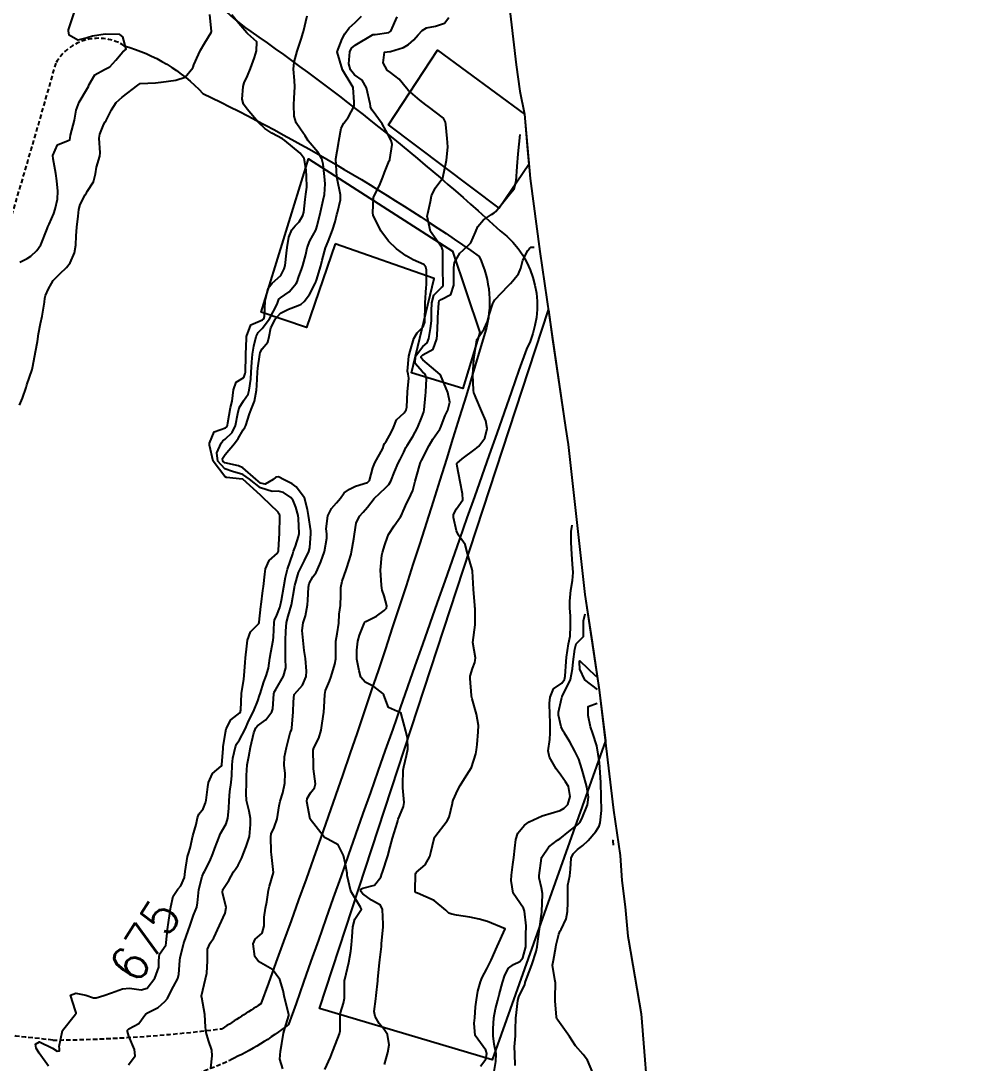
# Model space of a CAD drawing. Header units: metres. Extents: x 292545 to 299085, y 7450245 to 7463078.
# Drawn here: x 296331.1 to 296436.8, y 7455924 to 7456040.7 of the extents above; entities that cross this region are included whole.
import ezdxf
from ezdxf.enums import TextEntityAlignment as Align

# ---------------------------------------------------------------- set-up
doc = ezdxf.new("R2010")
doc.units = ezdxf.units.M
doc.linetypes.add('DASHED', pattern=[0.75, 0.5, -0.25])
for name, color, linetype in [('Area', 45, 'Continuous'), ('Cotas', 45, 'Continuous'), ('Curvas de Nivel 1m', 11, 'Continuous'), ('Curvas de Nivel 5m', 15, 'Continuous'), ('Edificações', 30, 'Continuous'), ('Vias Primárias', 230, 'Continuous'), ('Vias Secundárias', 230, 'DASHED')]:
    doc.layers.add(name, color=color, linetype=linetype)
doc.styles.add('Style-STANDARD', font='STANDARD.shx')

msp = doc.modelspace()

# ---------------------------------------------------------------- linework, layer by layer
at = {"layer": 'Area'}
msp.add_polyline3d([(296385.47, 7456045.43, 693.32), (296386.59, 7456035.78, 680.1), (296386.99, 7456032.86, 683.12), (296387.51, 7456030.27, 683.63), (296388.13, 7456023.06, 682.7), (296389.23, 7456014.9, 680.74), (296392.09, 7455995.18, 684.86), (296392.41, 7455993.28, 681.7), (296394.28, 7455976.48, 686.46), (296395.87, 7455965.8, 684.09), (296397.49, 7455952.31, 684.21), (296398.23, 7455947.23, 684.8), (296398.41, 7455944.42, 686.72), (296398.79, 7455941.49, 687.1), (296399.09, 7455938.21, 687.22), (296399.15, 7455937.79, 687.28), (296400.58, 7455929.5, 688.61), (296401.51, 7455917.78, 684.13)], dxfattribs=at)
at = {"layer": 'Curvas de Nivel 1m', "flags": 128}
for points, elevation in [([(296330.98, 7455997.68), (296331.28, 7455998.45), (296331.71, 7455999.67), (296331.8, 7455999.95), (296332.08, 7456000.8), (296332.39, 7456001.67), (296332.47, 7456002.04), (296332.77, 7456003.66), (296332.97, 7456004.82), (296333.09, 7456005.66), (296333.32, 7456006.82), (296333.5, 7456007.65), (296333.75, 7456009.22), (296333.8, 7456009.65), (296333.87, 7456009.96), (296334.2, 7456010.7), (296334.53, 7456011.31), (296334.75, 7456011.63), (296335.47, 7456012.38), (296336.23, 7456013.08), (296336.63, 7456013.61), (296337.11, 7456014.75), (296337.28, 7456015.6), (296337.32, 7456016.65), (296337.37, 7456017.6), (296337.52, 7456018.83), (296337.62, 7456019.6), (296337.75, 7456020.16), (296338.33, 7456021.22), (296338.47, 7456021.45), (296338.55, 7456021.59), (296339.23, 7456022.7), (296339.47, 7456023.58), (296339.6, 7456024.34), (296339.97, 7456025.57), (296340.01, 7456025.94), (296339.89, 7456027.58), (296339.96, 7456028.02), (296340.42, 7456029.14), (296340.57, 7456029.42), (296340.65, 7456029.57), (296341.25, 7456030.75), (296341.8, 7456031.56), (296342.46, 7456032.17), (296344.21, 7456033.52), (296344.35, 7456033.64), (296344.47, 7456033.69), (296346.2, 7456033.77), (296346.48, 7456033.8), (296346.84, 7456033.86), (296348.48, 7456034.08), (296349.52, 7456034.42), (296350.36, 7456035.45), (296350.4, 7456035.54), (296350.5, 7456035.81), (296350.99, 7456036.97), (296351.23, 7456037.44), (296351.7, 7456038.27), (296352.43, 7456039.43), (296352.45, 7456039.52), (296352.28, 7456041.43)], 674), ([(296331, 7456013.68), (296331.82, 7456014.09), (296332.24, 7456014.36), (296332.91, 7456015.01), (296333.35, 7456015.65), (296334.05, 7456017.41), (296334.14, 7456017.64), (296334.29, 7456017.95), (296334.8, 7456019.14), (296334.96, 7456019.63), (296335.2, 7456020.75), (296335.25, 7456021.63), (296335.15, 7456022.82), (296335.02, 7456023.63), (296334.73, 7456025.28), (296334.7, 7456025.64), (296335.2, 7456026.82), (296336.4, 7456027.31), (296336.6, 7456027.41), (296336.65, 7456027.62), (296336.69, 7456027.9), (296337.11, 7456029.61), (296337.32, 7456030.73), (296337.64, 7456031.6), (296338.47, 7456033.01), (296338.68, 7456033.38), (296338.78, 7456033.59), (296339.38, 7456034.69), (296340.49, 7456035.29), (296341.09, 7456035.56), (296341.75, 7456036.31), (296342.52, 7456037.26), (296342.68, 7456037.38), (296342.89, 7456037.54), (296342.54, 7456038.94), (296342.19, 7456039.19), (296340.54, 7456039.22), (296339.13, 7456038.99), (296338.54, 7456038.83), (296337.49, 7456038.56), (296336.54, 7456039.12), (296336.44, 7456039.62), (296336.44, 7456039.72), (296336.55, 7456040.04), (296337.09, 7456041.61)], 673), ([(296343.17, 7455923.78), (296343.91, 7455924.79), (296343.83, 7455925.52), (296343.21, 7455927.01), (296343.04, 7455927.53), (296343.06, 7455927.68), (296343.22, 7455927.82), (296344.31, 7455928.43), (296345.12, 7455929.51), (296345.19, 7455929.55), (296345.23, 7455929.57), (296346.5, 7455930.23), (296347.25, 7455930.87), (296347.52, 7455931.21), (296347.65, 7455931.48), (296348.19, 7455932.55), (296348.68, 7455933.47), (296348.81, 7455933.95), (296348.92, 7455935.46), (296348.97, 7455935.8), (296349.33, 7455937.27), (296349.37, 7455937.42), (296349.38, 7455937.46), (296349.4, 7455937.52), (296350.06, 7455939.45), (296350.46, 7455940.54), (296350.8, 7455941.44), (296350.89, 7455941.93), (296351.05, 7455943.44), (296351.42, 7455944.89), (296351.58, 7455945.27), (296351.66, 7455945.43), (296352.26, 7455946.6), (296352.61, 7455947.42), (296352.82, 7455948.06), (296353.34, 7455949.41), (296353.38, 7455949.51), (296353.48, 7455949.7), (296354.09, 7455950.8), (296354.29, 7455951.4), (296354.41, 7455952.5), (296354.43, 7455953.4), (296354.52, 7455954.42), (296354.66, 7455955.4), (296354.75, 7455956.2), (296354.78, 7455957.4), (296354.85, 7455958.12), (296355.14, 7455959.39), (296355.27, 7455959.72), (296355.6, 7455960.2), (296356.22, 7455961.38), (296356.65, 7455962.35), (296357.15, 7455963.37), (296357.65, 7455964.56), (296357.85, 7455965.17), (296357.9, 7455965.36), (296358.33, 7455966.7), (296358.58, 7455967.35), (296358.83, 7455968.22), (296359, 7455969.35), (296359.09, 7455969.98), (296359.35, 7455971.34), (296359.4, 7455971.68), (296359.48, 7455973.34), (296359.52, 7455973.58), (296359.76, 7455974.14), (296360.1, 7455975.01), (296360.19, 7455975.33), (296360.3, 7455975.84), (296360.57, 7455977.33), (296360.74, 7455978.4), (296360.96, 7455979.32), (296361.55, 7455981.01), (296361.65, 7455981.31), (296361.86, 7455981.89), (296362.22, 7455982.95), (296362.27, 7455983.31), (296362.21, 7455984.99), (296362.17, 7455985.31), (296361.91, 7455986.26), (296361.61, 7455987), (296361.34, 7455987.32), (296360.51, 7455987.91), (296359.93, 7455988.05), (296359.26, 7455988.02), (296357.94, 7455988.4), (296356.7, 7455989.37), (296355.96, 7455989.92), (296354.81, 7455990.24), (296353.96, 7455990.55), (296353.18, 7455991.42), (296353.05, 7455992.35), (296353.54, 7455993.41), (296353.74, 7455993.67), (296354, 7455993.87), (296354.78, 7455994.63), (296355.14, 7455995.39), (296355.4, 7455996.75), (296355.57, 7455997.39), (296356.05, 7455998.17), (296356.55, 7455998.89), (296356.69, 7455999.37), (296356.87, 7456000.58), (296356.92, 7456001.37), (296356.98, 7456002.5), (296357.05, 7456003.37), (296357.19, 7456004.3), (296357.45, 7456005.37), (296357.68, 7456005.83), (296358.15, 7456006.27), (296358.96, 7456007.35), (296359.83, 7456008.98), (296359.93, 7456009.33), (296359.99, 7456009.53), (296360.19, 7456009.69), (296361.14, 7456010.38), (296361.95, 7456011.31), (296362.04, 7456011.49), (296362.22, 7456011.99), (296362.57, 7456012.97), (296362.68, 7456013.31), (296363.01, 7456014.54), (296363.19, 7456015.3), (296363.48, 7456016.08), (296364.15, 7456017.29), (296364.19, 7456017.39), (296364.29, 7456017.76), (296364.66, 7456019.28), (296364.97, 7456020.62), (296365.1, 7456021.27), (296365.17, 7456022.45), (296365.11, 7456023.27), (296364.96, 7456024.68), (296364.83, 7456025.28), (296364.38, 7456026.03), (296363.29, 7456027.3), (296362.93, 7456027.83), (296362.42, 7456028.59), (296361.93, 7456029.31), (296361.71, 7456030.04), (296361.67, 7456031.32), (296361.7, 7456032.07), (296361.78, 7456033.32), (296361.75, 7456034.04), (296361.64, 7456035.32), (296361.72, 7456036.1), (296362.05, 7456037.31), (296362.17, 7456037.67), (296362.54, 7456038.79), (296362.7, 7456039.31), (296362.76, 7456039.52), (296363.17, 7456041.3)], 676), ([(296352.39, 7455923.42), (296352.54, 7455924.78), (296352.5, 7455925.42), (296352.11, 7455926.52), (296351.85, 7455927.43), (296351.79, 7455928.01), (296351.72, 7455929.43), (296351.38, 7455931.32), (296351.35, 7455931.44), (296351.35, 7455931.53), (296351.79, 7455933.43), (296351.93, 7455934.07), (296352.01, 7455935.43), (296352, 7455936.74), (296352.3, 7455937.42), (296352.74, 7455938.02), (296353.35, 7455939.41), (296354, 7455940.77), (296354.09, 7455941.4), (296353.7, 7455943.1), (296353.72, 7455943.41), (296354.39, 7455944.43), (296354.94, 7455945.39), (296355.13, 7455945.69), (296355.43, 7455946.15), (296355.87, 7455946.96), (296356.01, 7455947.38), (296356.33, 7455948.24), (296356.71, 7455949.37), (296356.84, 7455950.72), (296356.81, 7455951.37), (296356.66, 7455952.22), (296356.39, 7455953.38), (296356.34, 7455954.18), (296356.39, 7455955.38), (296356.39, 7455956.21), (296356.44, 7455957.38), (296356.63, 7455958.32), (296356.84, 7455959.37), (296357.2, 7455960.96), (296357.36, 7455961.36), (296357.44, 7455961.54), (296357.62, 7455961.75), (296358.53, 7455962.45), (296359.22, 7455963.34), (296359.32, 7455963.67), (296359.44, 7455965.34), (296359.49, 7455965.52), (296359.67, 7455965.84), (296360.53, 7455967.33), (296360.77, 7455968.25), (296360.76, 7455969.32), (296360.73, 7455970.33), (296360.76, 7455971.32), (296360.79, 7455972.37), (296360.87, 7455973.32), (296361.05, 7455974.03), (296361.43, 7455975.32), (296361.76, 7455977.27), (296361.77, 7455977.31), (296361.77, 7455977.34), (296361.81, 7455977.48), (296362.22, 7455978.92), (296362.38, 7455979.3), (296362.87, 7455980.27), (296363.37, 7455981.29), (296363.47, 7455981.68), (296363.6, 7455983.29), (296363.58, 7455983.59), (296363.31, 7455985.3), (296363.21, 7455985.99), (296362.86, 7455987.3), (296361.94, 7455988.53), (296361.48, 7455988.85), (296360.59, 7455989.33), (296359.95, 7455989.65), (296359.66, 7455989.63), (296359.38, 7455989.35), (296358.46, 7455988.84), (296357.95, 7455988.95), (296357.41, 7455989.37), (296355.97, 7455990.67), (296355.47, 7455990.89), (296353.97, 7455991.2), (296353.73, 7455991.41), (296353.7, 7455991.69), (296353.98, 7455992.16), (296355.04, 7455993.39), (296355.44, 7455993.95), (296356.02, 7455994.91), (296356.21, 7455995.18), (296356.32, 7455995.38), (296356.72, 7455996.69), (296356.97, 7455997.37), (296357.27, 7455998.14), (296357.51, 7455999.37), (296357.54, 7455999.89), (296357.6, 7456001.36), (296357.63, 7456001.83), (296357.86, 7456003.36), (296357.91, 7456003.57), (296358.12, 7456003.99), (296358.75, 7456004.73), (296358.9, 7456005.35), (296359.12, 7456006.32), (296359.64, 7456007.34), (296360.17, 7456007.97), (296361.08, 7456008.42), (296362.18, 7456008.83), (296362.49, 7456009), (296362.83, 7456009.3), (296363.42, 7456010.08), (296364.08, 7456011.29), (296364.12, 7456011.39), (296364.22, 7456011.69), (296364.7, 7456013.28), (296364.86, 7456013.9), (296365.23, 7456015.28), (296365.53, 7456016.01), (296366.02, 7456017.26), (296366.29, 7456018.22), (296366.51, 7456019.05), (296366.56, 7456019.26), (296366.89, 7456020.69), (296366.9, 7456021.25), (296366.55, 7456023.06), (296366.51, 7456023.26), (296366.37, 7456025.26), (296366.68, 7456026.98), (296366.71, 7456027.26), (296366.98, 7456028.7), (296367.27, 7456029.25), (296367.76, 7456029.91), (296368.44, 7456031.17), (296368.45, 7456031.24), (296368.45, 7456031.63), (296368.33, 7456033.24), (296368.1, 7456033.62), (296367.13, 7456035.25), (296366.54, 7456037.25), (296367.09, 7456038.71), (296367.4, 7456039.25), (296367.86, 7456039.94), (296368.56, 7456040.55), (296369.24, 7456041.23)], 677), ([(296360.45, 7455923.33), (296360.1, 7455924.41), (296360.19, 7455925.33), (296360.34, 7455926.19), (296360.53, 7455927.33), (296360.67, 7455927.87), (296361.13, 7455929.32), (296361.13, 7455929.43), (296360.65, 7455931.33), (296360.49, 7455932.11), (296360.13, 7455933.33), (296359.29, 7455934.45), (296357.71, 7455935.36), (296357.31, 7455935.91), (296357.14, 7455937.36), (296357.34, 7455937.85), (296358.15, 7455938.55), (296358.37, 7455939.35), (296358.35, 7455940.33), (296358.51, 7455941.35), (296358.67, 7455942.06), (296358.86, 7455943.35), (296358.95, 7455943.8), (296359.42, 7455945.34), (296359.18, 7455947.34), (296359.16, 7455947.64), (296359.1, 7455949.34), (296359.14, 7455949.68), (296359.48, 7455950.37), (296359.83, 7455951.33), (296360.05, 7455952.8), (296360.16, 7455953.33), (296360.45, 7455954.25), (296360.67, 7455955.32), (296360.7, 7455956.47), (296360.61, 7455957.32), (296360.63, 7455958.28), (296360.84, 7455959.32), (296361.28, 7455960.99), (296361.41, 7455961.31), (296361.45, 7455961.48), (296361.6, 7455963.31), (296361.65, 7455964.46), (296361.71, 7455965.26), (296361.74, 7455965.31), (296362.65, 7455966.32), (296363.06, 7455967.3), (296363.1, 7455967.89), (296362.97, 7455969.3), (296362.84, 7455970.18), (296362.72, 7455971.3), (296362.63, 7455972.42), (296362.73, 7455973.3), (296362.98, 7455974.08), (296363.21, 7455975.3), (296363.24, 7455975.84), (296363.31, 7455977.29), (296363.4, 7455977.7), (296363.82, 7455978.46), (296364.18, 7455978.94), (296364.34, 7455979.28), (296364.7, 7455980.14), (296365.12, 7455981.27), (296365.38, 7455982.78), (296365.36, 7455983.27), (296365.31, 7455983.84), (296365.49, 7455985.27), (296365.91, 7455986.11), (296366.44, 7455986.73), (296366.89, 7455987.25), (296367.33, 7455987.85), (296367.93, 7455988.28), (296368.58, 7455988.59), (296369.94, 7455989.03), (296370.15, 7455989.22), (296370.53, 7455990.64), (296370.75, 7455991.21), (296371.64, 7455992.84), (296371.76, 7455993.19), (296371.82, 7455993.37), (296372, 7455993.62), (296372.59, 7455994.6), (296372.84, 7455995.18), (296373.18, 7455996.03), (296374.04, 7455996.8), (296374.26, 7455997.17), (296374.32, 7455997.44), (296374.42, 7455999.16), (296374.55, 7456000.7), (296374.48, 7456001.16), (296374.41, 7456001.48), (296374.54, 7456003.16), (296374.7, 7456003.74), (296375.1, 7456005.16), (296375.5, 7456005.79), (296376.15, 7456006.46), (296376.34, 7456006.96), (296376.36, 7456007.14), (296376.39, 7456008.93), (296376.39, 7456009.14), (296376.5, 7456010.85), (296376.53, 7456011.14), (296376.54, 7456012.83), (296376.47, 7456013.14), (296376.24, 7456013.44), (296375.05, 7456013.96), (296374.25, 7456014.4), (296373.18, 7456015.18), (296372.27, 7456016.03), (296371.41, 7456017.2), (296370.56, 7456018.95), (296370.51, 7456019.21), (296370.61, 7456020.92), (296370.7, 7456021.21), (296371.27, 7456022.27), (296371.65, 7456023.2), (296371.83, 7456023.73), (296372.37, 7456025.03), (296372.42, 7456025.14), (296372.43, 7456025.19), (296372.69, 7456026.89), (296372.63, 7456027.19), (296372.41, 7456027.7), (296371.56, 7456029.2), (296370.44, 7456030.71), (296370.26, 7456031.04), (296370.25, 7456031.21), (296370.24, 7456031.42), (296369.81, 7456033.22), (296369.32, 7456034.06), (296368.49, 7456034.69), (296368.02, 7456035.24), (296367.85, 7456035.9), (296367.96, 7456037.25), (296368.12, 7456037.65), (296368.53, 7456038), (296370.49, 7456039.16), (296370.54, 7456039.19), (296370.56, 7456039.19), (296370.79, 7456039.21), (296372.33, 7456039.4), (296372.55, 7456039.56), (296373.26, 7456041.18)], 678), ([(296365.16, 7455923.27), (296365.78, 7455924.66), (296366.02, 7455925.26), (296366.33, 7455926.12), (296366.81, 7455927.25), (296366.87, 7455927.6), (296366.85, 7455929.25), (296366.89, 7455929.6), (296367.25, 7455930.69), (296367.34, 7455931.25), (296367.36, 7455933.17), (296367.36, 7455933.25), (296367.38, 7455933.35), (296367.83, 7455935.24), (296368.05, 7455936.51), (296368.13, 7455937.24), (296368.22, 7455938.11), (296368.3, 7455939.23), (296368.5, 7455940.09), (296369.25, 7455941.22), (296369.15, 7455941.45), (296368.06, 7455943.23), (296367.66, 7455945), (296367.66, 7455945.24), (296367.44, 7455946.41), (296367.23, 7455947.24), (296366.64, 7455948.43), (296365.47, 7455949.08), (296365.13, 7455949.27), (296363.49, 7455951.29), (296363.15, 7455953.29), (296363.19, 7455953.63), (296363.53, 7455954.25), (296363.99, 7455954.83), (296364.1, 7455955.28), (296363.9, 7455956.95), (296363.87, 7455957.29), (296363.84, 7455959.03), (296363.93, 7455959.29), (296364.49, 7455960.39), (296364.74, 7455961.28), (296364.85, 7455962.05), (296365.05, 7455963.28), (296365.08, 7455963.84), (296365.14, 7455965.28), (296365.24, 7455965.7), (296365.68, 7455966.76), (296365.87, 7455967.27), (296366.28, 7455968.68), (296366.37, 7455969.26), (296366.39, 7455969.93), (296366.4, 7455971.26), (296366.53, 7455972.05), (296366.71, 7455973.26), (296366.76, 7455974.26), (296366.91, 7455975.25), (296366.94, 7455976.4), (296366.95, 7455977.25), (296367.11, 7455977.95), (296367.54, 7455979.24), (296367.61, 7455979.47), (296367.84, 7455980.17), (296368.09, 7455981), (296368.15, 7455981.24), (296368.39, 7455982.72), (296368.46, 7455983.23), (296368.67, 7455984.46), (296369.05, 7455985.23), (296369.45, 7455985.68), (296369.91, 7455986.26), (296370.66, 7455987.21), (296371.94, 7455988.4), (296372.32, 7455988.8), (296372.54, 7455989.18), (296372.94, 7455990.2), (296373.38, 7455991.18), (296373.58, 7455991.58), (296373.99, 7455992.43), (296374.23, 7455992.93), (296374.36, 7455993.17), (296375, 7455994.17), (296375.54, 7455995.15), (296376.03, 7455996.32), (296376.25, 7455996.93), (296376.29, 7455997.14), (296376.43, 7455998.76), (296376.47, 7455999.14), (296376.55, 7456000.67), (296376.37, 7456001.14), (296376.1, 7456001.42), (296375.28, 7456002.33), (296375.32, 7456003.15), (296376.12, 7456004.23), (296376.6, 7456004.67), (296376.8, 7456005.13), (296377, 7456006.28), (296377.08, 7456007.13), (296377.1, 7456008.2), (296377.14, 7456009.13), (296377.35, 7456009.98), (296378.21, 7456010.86), (296378.36, 7456010.97), (296378.4, 7456011.12), (296378.36, 7456012.99), (296378.35, 7456013.12), (296378.35, 7456015.02), (296378.34, 7456015.12), (296378.26, 7456015.32), (296377, 7456017.13), (296376.61, 7456018.83), (296376.67, 7456019.14), (296376.98, 7456020.47), (296377.11, 7456021.13), (296377.49, 7456021.98), (296378.35, 7456023.12), (296378.78, 7456025.11), (296378.94, 7456026.56), (296378.89, 7456027.11), (296378.83, 7456027.54), (296378.71, 7456029.12), (296378.67, 7456029.36), (296378.43, 7456029.83), (296376.71, 7456031.14), (296376.45, 7456031.32), (296375.78, 7456031.83), (296374.47, 7456032.97), (296374.3, 7456033.17), (296373.49, 7456034.19), (296372.49, 7456034.95), (296372.14, 7456035.19), (296371.67, 7456036.03), (296371.82, 7456037.2), (296372.42, 7456037.28), (296372.51, 7456037.3), (296373.96, 7456037.73), (296374.53, 7456038.09), (296375.1, 7456038.59), (296375.62, 7456039.15), (296376.06, 7456039.63), (296376.55, 7456039.95), (296377.54, 7456040.14), (296378.56, 7456040.45), (296379.02, 7456041.11)], 679), ([(296382.59, 7455923.64), (296383.18, 7455924.44), (296383.3, 7455925.06), (296383.19, 7455925.44), (296381.99, 7455927.07), (296381.86, 7455928.44), (296381.93, 7455929.07), (296382.02, 7455930.29), (296382.13, 7455931.07), (296382.3, 7455932.03), (296382.57, 7455933.07), (296382.77, 7455933.58), (296383.3, 7455934.53), (296383.57, 7455935.06), (296383.78, 7455935.52), (296384.46, 7455937.04), (296385.35, 7455939.03), (296383.36, 7455939.85), (296382.42, 7455940.12), (296381.37, 7455940.33), (296379.89, 7455940.57), (296379.37, 7455940.65), (296379.04, 7455940.78), (296378.69, 7455941.11), (296377.39, 7455942.19), (296375.52, 7455943.03), (296375.4, 7455943.07), (296375.28, 7455943.15), (296375.26, 7455943.3), (296375.3, 7455945.15), (296375.33, 7455945.25), (296375.43, 7455945.38), (296376.4, 7455946.18), (296376.89, 7455947.14), (296377.02, 7455947.56), (296377.38, 7455949.13), (296377.41, 7455949.2), (296377.47, 7455949.32), (296378.86, 7455951.11), (296379.07, 7455951.53), (296379.43, 7455953.1), (296379.45, 7455953.18), (296379.53, 7455953.44), (296380.03, 7455954.61), (296380.3, 7455955.09), (296380.78, 7455955.86), (296381.56, 7455957.08), (296382.05, 7455958.61), (296382.13, 7455959.07), (296382.2, 7455959.67), (296382.33, 7455961.07), (296382.34, 7455961.79), (296382.13, 7455963.07), (296381.66, 7455964.77), (296381.59, 7455965.08), (296381.58, 7455965.17), (296381.42, 7455967.08), (296381.43, 7455967.34), (296381.7, 7455968.17), (296381.94, 7455968.85), (296381.99, 7455969.08), (296382.01, 7455969.37), (296381.73, 7455971.08), (296381.97, 7455973.08), (296381.97, 7455974.89), (296381.96, 7455975.08), (296381.94, 7455975.24), (296381.8, 7455977.08), (296381.69, 7455979.08), (296381.65, 7455979.26), (296381.13, 7455981.08), (296380.86, 7455982.08), (296380.11, 7455983.1), (296379.88, 7455983.59), (296379.55, 7455985.1), (296379.57, 7455985.44), (296379.91, 7455986.07), (296380.59, 7455987.09), (296380.57, 7455987.73), (296380.29, 7455989.09), (296379.97, 7455990.85), (296379.93, 7455991.1), (296379.94, 7455991.14), (296379.97, 7455991.19), (296380.53, 7455991.65), (296381.99, 7455992.76), (296382.17, 7455992.89), (296382.38, 7455993.07), (296383.08, 7455993.98), (296383.34, 7455995.06), (296383.18, 7455995.91), (296382.71, 7455997.06), (296382.06, 7455998.53), (296381.9, 7455998.91), (296381.85, 7455999.07), (296381.79, 7455999.35), (296381.71, 7456001.08), (296381.84, 7456002.8), (296381.87, 7456003.07), (296382.13, 7456004.73), (296382.18, 7456005.02), (296382.2, 7456005.07), (296383, 7456006.21), (296383.36, 7456007.06), (296383.53, 7456007.7), (296383.96, 7456009.05), (296384.03, 7456009.21), (296384.19, 7456009.48), (296385.68, 7456011.03), (296385.94, 7456011.29), (296386.21, 7456011.59), (296386.85, 7456012.39), (296387.1, 7456013.01), (296387.33, 7456013.92), (296387.88, 7456015), (296388.05, 7456015.21), (296388.26, 7456015.38), (296388.58, 7456015.38)], 681), ([(296384.12, 7455923.05), (296384.3, 7455924.17), (296384.33, 7455925.04), (296384.12, 7455926.12), (296383.99, 7455927.05), (296384, 7455927.83), (296384.08, 7455929.05), (296384.27, 7455930.07), (296384.53, 7455931.04), (296384.68, 7455931.62), (296385.06, 7455933.03), (296385.29, 7455933.83), (296385.71, 7455934.61), (296386.28, 7455935.02), (296386.97, 7455935.35), (296387.31, 7455935.76), (296387.64, 7455937.01), (296387.67, 7455938.68), (296387.68, 7455939.01), (296387.7, 7455939.35), (296387.52, 7455941.01), (296387.38, 7455941.32), (296386.24, 7455943.02), (296386, 7455944.44), (296386.07, 7455945.02), (296386.21, 7455946.24), (296386.31, 7455947.02), (296386.43, 7455948.05), (296386.55, 7455949.02), (296386.77, 7455949.73), (296387.49, 7455950.62), (296388.04, 7455951), (296389.5, 7455951.68), (296390.49, 7455951.98), (296391.51, 7455952.29), (296391.94, 7455952.52), (296392.37, 7455952.95), (296392.62, 7455953.85), (296392.44, 7455954.95), (296392.1, 7455955.5), (296391.56, 7455956.24), (296391.07, 7455956.96), (296390.31, 7455958.24), (296390.16, 7455958.97), (296390.35, 7455960.23), (296390.39, 7455960.97), (296390.38, 7455962.22), (296390.34, 7455962.97), (296390.32, 7455964.31), (296390.37, 7455964.97), (296390.74, 7455965.9), (296391.68, 7455966.53), (296392, 7455966.96), (296392.08, 7455967.34), (296392.19, 7455968.95), (296392.22, 7455969.45), (296392.44, 7455970.95), (296392.62, 7455971.82), (296392.65, 7455972.95), (296392.65, 7455974.07), (296392.59, 7455974.95), (296392.57, 7455975.73), (296392.71, 7455976.95), (296392.89, 7455978.02), (296392.96, 7455978.94), (296392.9, 7455979.88), (296392.82, 7455981), (296392.75, 7455982.29), (296392.74, 7455983.51), (296392.83, 7455984.22)], 682), ([(296386.45, 7455923.73), (296386.42, 7455925.02), (296386.4, 7455925.81), (296386.49, 7455927.02), (296386.5, 7455927.73), (296386.54, 7455929.02), (296386.61, 7455929.65), (296386.78, 7455931.01), (296386.88, 7455931.4), (296387.27, 7455932.25), (296387.53, 7455932.75), (296387.6, 7455933.01), (296387.72, 7455933.43), (296388.32, 7455934.99), (296388.82, 7455936.48), (296388.92, 7455936.99), (296388.97, 7455937.34), (296389.17, 7455938.98), (296389.37, 7455940.39), (296389.45, 7455940.9), (296389.46, 7455940.98), (296389.53, 7455942.85), (296389.53, 7455942.98), (296389.41, 7455943.63), (296389.15, 7455944.72), (296389.15, 7455944.98), (296389.41, 7455946.95), (296389.41, 7455946.98), (296389.42, 7455947.01), (296389.44, 7455947.06), (296390.24, 7455948.19), (296391.2, 7455948.96), (296391.38, 7455949.06), (296391.47, 7455949.12), (296392.49, 7455949.94), (296393.49, 7455950.7), (296393.7, 7455950.94), (296393.91, 7455951.35), (296394.57, 7455952.92), (296394.68, 7455953.76), (296394.48, 7455954.92), (296394.08, 7455956.41), (296393.94, 7455956.93), (296393.58, 7455958.03), (296393.16, 7455958.94), (296392.6, 7455959.95), (296391.97, 7455960.95), (296391.82, 7455961.16), (296391.62, 7455961.63), (296391.31, 7455962.96), (296391.31, 7455963.29), (296391.66, 7455964.78), (296391.7, 7455964.92), (296391.71, 7455964.96), (296391.73, 7455965.03), (296392.66, 7455966.95), (296392.88, 7455968.13), (296392.95, 7455968.94), (296393.15, 7455970.36), (296393.29, 7455970.94), (296393.74, 7455971.41), (296394.13, 7455971.76), (296394.12, 7455973.51), (296394.29, 7455974.3)], 683), ([(296395.67, 7455965.83), (296394.25, 7455966.92), (296393.69, 7455968.11), (296393.66, 7455968.89), (296393.67, 7455968.93), (296393.7, 7455969.04), (296395.46, 7455967.37), (296395.56, 7455967.3), (296395.58, 7455967.34), (296395.59, 7455967.39)], 684), ([(296395.16, 7455922.91), (296394.57, 7455924.32), (296394.06, 7455924.93), (296393.2, 7455925.91), (296392.53, 7455926.95), (296391.23, 7455928.79), (296391.13, 7455928.96), (296391.08, 7455929.12), (296390.93, 7455930.96), (296390.94, 7455931.28), (296390.97, 7455932.96), (296390.91, 7455933.34), (296390.66, 7455934.97), (296390.74, 7455935.53), (296391.02, 7455936.96), (296391.07, 7455937.22), (296391.34, 7455938.42), (296391.5, 7455938.81), (296391.61, 7455938.96), (296392.17, 7455940.15), (296392.31, 7455940.95), (296392.37, 7455941.97), (296392.35, 7455942.95), (296392.37, 7455943.91), (296392.57, 7455944.95), (296392.67, 7455945.71), (296392.73, 7455946.95), (296392.96, 7455947.44), (296393.46, 7455947.89), (296394.04, 7455948.35), (296394.64, 7455948.92), (296395.48, 7455949.92), (296395.86, 7455950.53), (296395.99, 7455950.91), (296396.12, 7455952.29), (296396.09, 7455953.78), (296396.05, 7455955.4), (296395.89, 7455957.67), (296395.6, 7455959.51), (296395.17, 7455960.91), (296394.91, 7455961.63), (296394.65, 7455962.92), (296394.63, 7455963.94), (296395.65, 7455964.28)], 684)]:
    msp.add_lwpolyline(points, dxfattribs=dict(at, elevation=elevation))
at = {"layer": 'Curvas de Nivel 5m', "flags": 128}
for points, elevation in [([(296334.2, 7455923.64), (296333.18, 7455925.09), (296332.81, 7455925.65), (296332.76, 7455926.1), (296333.2, 7455926.38), (296334.65, 7455925.64), (296335.19, 7455925.32), (296335.45, 7455925.36), (296335.45, 7455925.63), (296335.41, 7455925.84), (296335.77, 7455927.62), (296337.23, 7455929.48), (296337.29, 7455929.54), (296337.32, 7455929.6), (296337.24, 7455929.84), (296336.68, 7455931.61), (296337.27, 7455931.82), (296338.38, 7455931.59), (296339.26, 7455931.28), (296339.54, 7455931.29), (296340.41, 7455931.56), (296341.27, 7455931.87), (296342.51, 7455932.29), (296343.27, 7455932.36), (296344.6, 7455932.18), (296345.27, 7455932.39), (296346.1, 7455933.5), (296346.55, 7455934.74), (296346.57, 7455935.49), (296346.63, 7455936.18), (296347.33, 7455937.21), (296347.38, 7455937.43), (296347.39, 7455937.48), (296347.58, 7455939.25), (296347.6, 7455939.48), (296347.85, 7455941), (296347.92, 7455941.47), (296348.18, 7455942.68), (296348.69, 7455943.47), (296349.02, 7455943.85), (296349.42, 7455944.76), (296349.53, 7455945.46), (296349.77, 7455947.14), (296349.87, 7455947.45), (296350.07, 7455948.06), (296350.38, 7455949.45), (296350.75, 7455950.7), (296350.9, 7455951.44), (296351.06, 7455951.88), (296351.51, 7455952.45), (296351.8, 7455953.15), (296351.85, 7455953.43), (296352.04, 7455954.92), (296352.13, 7455955.42), (296352.56, 7455956.41), (296353.56, 7455957.25), (296353.61, 7455957.36), (296353.61, 7455957.41), (296353.77, 7455959.23), (296353.78, 7455959.41), (296354.01, 7455961.01), (296354.11, 7455961.41), (296354.61, 7455962.42), (296355.64, 7455963.21), (296355.7, 7455963.33), (296355.72, 7455963.39), (296355.75, 7455963.5), (296355.83, 7455965.38), (296356.07, 7455966.99), (296356.12, 7455967.38), (296356.23, 7455968.85), (296356.27, 7455969.37), (296356.4, 7455970.69), (296356.49, 7455971.37), (296356.83, 7455972.29), (296357.75, 7455973.24), (296357.78, 7455973.33), (296357.79, 7455973.36), (296358, 7455975.13), (296358.03, 7455975.36), (296358.22, 7455976.93), (296358.28, 7455977.36), (296358.42, 7455978.76), (296358.5, 7455979.35), (296358.91, 7455980.28), (296359.85, 7455981.09), (296359.95, 7455981.34), (296359.96, 7455981.45), (296360.07, 7455983.34), (296360.12, 7455985.12), (296360.1, 7455985.34), (296360.04, 7455985.48), (296359.91, 7455985.68), (296358.18, 7455987.36), (296357.93, 7455987.58), (296355.98, 7455989.38), (296355.95, 7455989.4), (296354.13, 7455989.58), (296353.96, 7455989.67), (296352.63, 7455991.42), (296352.22, 7455993.2), (296352.23, 7455993.43), (296352.76, 7455994.68), (296354.02, 7455995.14), (296354.18, 7455995.25), (296354.26, 7455995.41), (296354.3, 7455995.68), (296354.57, 7455997.4), (296354.76, 7455998.11), (296354.94, 7455999.4), (296355.22, 7456000.25), (296356.08, 7456000.79), (296356.24, 7456001.23), (296356.25, 7456001.38), (296356.29, 7456003.2), (296356.29, 7456003.38), (296356.37, 7456005.15), (296356.38, 7456005.38), (296356.85, 7456006.68), (296358.16, 7456007.22), (296358.31, 7456007.36), (296358.41, 7456007.6), (296358.48, 7456009.36), (296358.79, 7456010.77), (296359.27, 7456011.34), (296360.22, 7456012.21), (296360.61, 7456012.95), (296360.7, 7456013.33), (296360.87, 7456014.7), (296360.93, 7456015.32), (296361.11, 7456016.48), (296361.46, 7456017.32), (296361.82, 7456017.78), (296362.29, 7456018.21), (296362.7, 7456018.91), (296362.79, 7456019.31), (296362.93, 7456020.7), (296363.02, 7456021.3), (296363.12, 7456022.08), (296363.1, 7456023.3), (296363.06, 7456024), (296362.83, 7456025.3), (296362.38, 7456025.9), (296360.68, 7456027.33), (296360.4, 7456027.52), (296359.22, 7456028.15), (296358.42, 7456028.65), (296357.67, 7456029.37), (296356.44, 7456030.83), (296356.05, 7456031.38), (296355.9, 7456031.94), (296356, 7456033.38), (296356.1, 7456033.77), (296356.48, 7456034.55), (296356.84, 7456035.37), (296357.27, 7456036.61), (296357.5, 7456037.37), (296357.55, 7456038.38), (296356.54, 7456039.25), (296356.4, 7456039.38), (296355.53, 7456040.41), (296354.75, 7456041.4)], 675), ([(296371.82, 7455923.84), (296372.22, 7455925.18), (296372.35, 7455926.03), (296372.16, 7455927.19), (296371.79, 7455927.76), (296371.23, 7455928.41), (296370.78, 7455929.2), (296370.69, 7455929.75), (296370.86, 7455931.2), (296370.9, 7455931.56), (296371.08, 7455933.2), (296371.1, 7455933.39), (296371.27, 7455935.2), (296371.27, 7455935.23), (296371.31, 7455935.55), (296371.49, 7455937.04), (296371.5, 7455937.2), (296371.51, 7455937.38), (296371.69, 7455939.2), (296371.7, 7455939.54), (296371.6, 7455941.2), (296371.38, 7455941.66), (296370.36, 7455942.24), (296369.4, 7455942.96), (296369.2, 7455943.22), (296369.18, 7455943.45), (296369.41, 7455943.58), (296370.71, 7455943.91), (296371.42, 7455944.81), (296371.54, 7455945.2), (296371.61, 7455945.38), (296372.19, 7455947.19), (296372.45, 7455948.19), (296372.72, 7455949.18), (296373.29, 7455950.97), (296373.33, 7455951.17), (296373.36, 7455951.3), (296373.5, 7455951.64), (296373.97, 7455952.71), (296374.05, 7455953.16), (296373.89, 7455954.82), (296373.87, 7455955.17), (296373.93, 7455956.79), (296373.98, 7455957.17), (296374.3, 7455958.44), (296374.44, 7455959.16), (296374.4, 7455960.36), (296374.23, 7455961.16), (296373.7, 7455963.1), (296373.68, 7455963.17), (296373.63, 7455963.23), (296372.29, 7455963.83), (296371.76, 7455965.2), (296371.74, 7455965.28), (296371.66, 7455965.4), (296370.64, 7455966.18), (296369.68, 7455966.66), (296369.19, 7455967.22), (296368.99, 7455967.93), (296368.74, 7455969.23), (296368.72, 7455970.24), (296368.84, 7455971.23), (296369.04, 7455971.92), (296369.54, 7455973.22), (296369.62, 7455973.36), (296369.76, 7455973.46), (296370.93, 7455974.04), (296371.78, 7455974.67), (296372.04, 7455974.93), (296372.11, 7455975.19), (296371.79, 7455976.33), (296371.58, 7455976.97), (296371.53, 7455977.19), (296371.49, 7455977.51), (296371.38, 7455979.2), (296371.53, 7455980.88), (296371.61, 7455981.19), (296371.86, 7455982.04), (296372.15, 7455982.91), (296372.28, 7455983.19), (296372.9, 7455984.16), (296373.63, 7455985.17), (296373.73, 7455985.35), (296373.91, 7455985.8), (296374.34, 7455986.75), (296374.56, 7455987.16), (296374.99, 7455988.1), (296375.26, 7455989.16), (296375.4, 7455989.7), (296375.84, 7455991.15), (296375.87, 7455991.25), (296375.98, 7455991.46), (296376.83, 7455993.14), (296377.26, 7455993.87), (296378.02, 7455994.98), (296378.08, 7455995.06), (296378.12, 7455995.12), (296378.64, 7455996.51), (296378.92, 7455997.11), (296379.15, 7455998.01), (296378.94, 7455999.11), (296378.09, 7456001.07), (296378.06, 7456001.12), (296376.11, 7456002.75), (296375.93, 7456002.96), (296375.93, 7456003.14), (296376.11, 7456003.32), (296377.29, 7456003.96), (296377.7, 7456005.12), (296377.73, 7456005.53), (296377.79, 7456007.12), (296377.8, 7456007.49), (296377.9, 7456009.12), (296377.96, 7456009.35), (296378.19, 7456009.52), (296379.25, 7456010.06), (296379.58, 7456011.11), (296379.59, 7456011.74), (296379.59, 7456013.11), (296379.67, 7456013.67), (296380.25, 7456014.71), (296380.69, 7456015.09), (296381.5, 7456015.84), (296382.02, 7456017.07), (296382.29, 7456017.69), (296382.93, 7456018.43), (296383.81, 7456019.05), (296384.13, 7456019.23), (296384.31, 7456019.37), (296385.66, 7456021.03), (296385.93, 7456021.42), (296386.34, 7456021.9), (296386.58, 7456022.78), (296386.68, 7456024.39), (296386.79, 7456025.81), (296386.92, 7456026.91), (296387.01, 7456028)], 680), ([(296397.46, 7455948.39), (296397.45, 7455948.89), (296397.45, 7455948.91), (296397.47, 7455948.98)], 685)]:
    msp.add_lwpolyline(points, dxfattribs=dict(at, elevation=elevation))
at = {"layer": 'Edificações'}
for points, elevation in [([(296387.99, 7456024.65), (296384.67, 7456019.75), (296372.29, 7456029.07), (296377.76, 7456037.43), (296387.51, 7456030.27), (296387.82, 7456026.67)], 682.9), ([(296396.56, 7455960.07), (296383.88, 7455924.35), (296364.54, 7455930.09), (296390.18, 7456008.37), (296390.66, 7456005.04), (296392.09, 7455995.18), (296392.41, 7455993.28), (296393.34, 7455984.88), (296394.28, 7455976.48), (296395.07, 7455971.14), (296395.87, 7455965.8)], 684.14)]:
    msp.add_lwpolyline(points, close=True, dxfattribs=dict(at, elevation=elevation))
msp.add_lwpolyline([(296366.3, 7456015.75), (296363.09, 7456006.38), (296358.04, 7456008.1), (296363.31, 7456025.28), (296379.46, 7456014.94), (296382.49, 7456005.83), (296380.61, 7455999.55), (296374.84, 7456001.29), (296377.38, 7456011.87)], close=True, dxfattribs=at)
at = {"layer": 'Vias Primárias', "elevation": 672.12}
for points in [[(296349.36, 7456048.18, 0.124755), (296356.86, 7456039.53, -0.032582), (296384.8, 7456017.21, -0.364633), (296387.72, 7456003.95, -0.000074), (296361.1, 7455928.31, -0.056655), (296354.55, 7455924.33)], [(296342.7, 7456037.93, -0.134528), (296351.5, 7456032.6, -0.039981), (296382.42, 7456014.34, -0.185668), (296383.11, 7456005.86, -0.016026), (296357.97, 7455930.61, -0.000073), (296353.65, 7455927.84, -0.000073)]]:
    msp.add_lwpolyline(points, format="xyb", dxfattribs=at)
at = {"layer": 'Vias Secundárias'}
msp.add_lwpolyline([(296356.19, 7455749.95), (296349.03, 7455780.24), (296338.66, 7455806.92), (296318.9, 7455846.86), (296305.68, 7455885.64), (296300.17, 7455926.71, -0.093093), (296309.66, 7455980.99, -0.04155), (296346.53, 7456080.08, -0.093742), (296374.38, 7456135.02, -6.237699)], format="xyb", dxfattribs=at)
at = {"layer": 'Vias Secundárias', "elevation": 672.12}
for points in [[(296353.65, 7455927.84, -0.0295), (296334.68, 7455926.56, 0.00111), (296318.19, 7455928.34, -0.401516), (296308.4, 7455938.38, -0.080935), (296311.56, 7455959.07, -0.024193), (296328.61, 7456013.93, 0.004333), (296335.05, 7456036, -0.427849), (296342.7, 7456037.93, -0.211782)], [(296354.55, 7455924.33, -0.056655), (296347.28, 7455921.92, -0.050709), (296315.67, 7455920.33, 0.344956), (296311.34, 7455886.94, 0.02877), (296351.17, 7455792.51, -0.120264), (296361.08, 7455749.95, 0.109882), (296393.1, 7455696.78, -0.125082), (296422.34, 7455651.58, 0.070006), (296426.25, 7455623.69, 0.045051), (296436.85, 7455614.71)]]:
    msp.add_lwpolyline(points, format="xyb", dxfattribs=at)

# ---------------------------------------------------------------- texts
at = {"layer": 'Cotas', "style": 'Style-STANDARD'}
msp.add_text('675', height=4, rotation=57.47, dxfattribs=at).set_placement((296345.02, 7455937.7, 675), align=Align.MIDDLE_CENTER)

doc.saveas('drawing.dxf')
